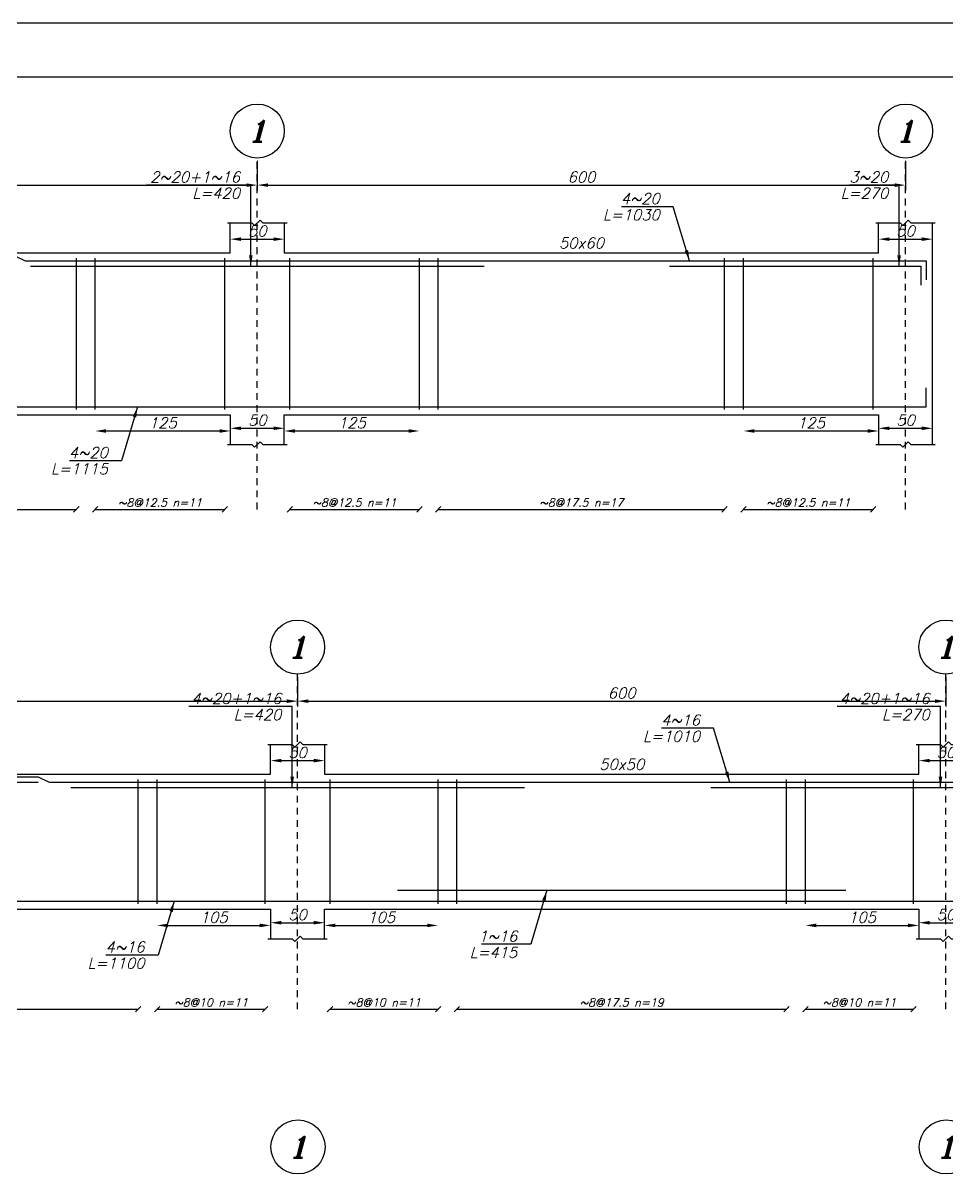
# Model space of a CAD drawing. Extents: x 0 to 308, y -92 to 22.
# Drawn here: x 189.79 to 206.89, y -0.2 to 21.1 of the extents above; entities that cross this region are included whole.
import ezdxf
from ezdxf.enums import TextEntityAlignment as Align

# ---------------------------------------------------------------- set-up
doc = ezdxf.new("R2010")
doc.units = 0
doc.header["$MEASUREMENT"] = 0
doc.header["$PDMODE"] = 33
doc.header["$PDSIZE"] = 0.3
doc.linetypes.add('HIDDEN2', pattern=[0.1875, 0.125, -0.0625])
doc.layers.add('SAZE_DRAWINGS', color=7, linetype='Continuous')
doc.styles.add('SAZE_STYLE', font='romansp.shx', dxfattribs={"oblique": 15})
doc.styles.add('SAZE_STYLE1', font='romant.shx', dxfattribs={"oblique": 15})
doc.dimstyles.new('SAZE_DIM_STYLE', dxfattribs={"dimtxt": 0.2, "dimasz": 0.2, "dimexe": 0.1, "dimexo": 0.05, "dimgap": 0.05, "dimtad": 0, "dimzin": 0, "dimdsep": 46, "dimtxsty": 'SAZE_STYLE', "dimcen": 0.09, "dimclrd": 2, "dimclre": 2, "dimclrt": 3, "dimadec": 0, "dimazin": 0, "dimtfac": 1, "dimtdec": 4, "dimtix": 1, "dimtmove": 1, "dimatfit": 3, "dimfxl": 1, "dimtolj": 1, "dimtzin": 0, "dimarcsym": 0})

# ---------------------------------------------------------------- blocks, each defined once
blk = doc.blocks.new('*D86')
at = {"layer": 'Defpoints', "color": 0, "transparency": 16777216}
for p in [(193.625, 17.395), (194.625, 17.395), (194.625, 17.095)]:
    blk.add_point(p, dxfattribs=at)
at = {"layer": 'SAZE_DRAWINGS', "color": 2, "lineweight": -2, "transparency": 16777216}
blk.add_line((193.825, 17.095), (194.425, 17.095), dxfattribs=at)
at = {"layer": 'SAZE_DRAWINGS', "color": 2, "transparency": 16777216}
for points in [[(193.825, 17.128), (193.825, 17.062), (193.625, 17.095)], [(194.425, 17.128), (194.425, 17.062), (194.625, 17.095)]]:
    blk.add_solid(points, dxfattribs=at)
at = {"layer": 'SAZE_DRAWINGS', "color": 3, "transparency": 16777216, "insert": (194.125, 17.245), "char_height": 0.2, "attachment_point": 5, "style": 'SAZE_STYLE'}
blk.add_mtext('\\A1;50', dxfattribs=at)
blk = doc.blocks.new('*D87')
at = {"layer": 'Defpoints', "color": 0, "transparency": 16777216}
for p in [(194.625, 13.595), (193.625, 13.295), (194.625, 13.295)]:
    blk.add_point(p, dxfattribs=at)
at = {"layer": 'SAZE_DRAWINGS', "color": 2, "lineweight": -2, "transparency": 16777216}
blk.add_line((193.825, 13.595), (194.425, 13.595), dxfattribs=at)
at = {"layer": 'SAZE_DRAWINGS', "color": 2, "transparency": 16777216}
for points in [[(193.825, 13.628), (193.825, 13.562), (193.625, 13.595)], [(194.425, 13.628), (194.425, 13.562), (194.625, 13.595)]]:
    blk.add_solid(points, dxfattribs=at)
at = {"layer": 'SAZE_DRAWINGS', "color": 3, "transparency": 16777216, "insert": (194.125, 13.745), "char_height": 0.2, "attachment_point": 5, "style": 'SAZE_STYLE'}
blk.add_mtext('\\A1;50', dxfattribs=at)
blk = doc.blocks.new('*D88')
at = {"layer": 'Defpoints', "color": 0, "transparency": 16777216}
for p in [(205.625, 17.395), (206.625, 17.395), (206.625, 17.095)]:
    blk.add_point(p, dxfattribs=at)
at = {"layer": 'SAZE_DRAWINGS', "color": 2, "lineweight": -2, "transparency": 16777216}
blk.add_line((205.825, 17.095), (206.425, 17.095), dxfattribs=at)
at = {"layer": 'SAZE_DRAWINGS', "color": 2, "transparency": 16777216}
for points in [[(205.825, 17.128), (205.825, 17.062), (205.625, 17.095)], [(206.425, 17.128), (206.425, 17.062), (206.625, 17.095)]]:
    blk.add_solid(points, dxfattribs=at)
at = {"layer": 'SAZE_DRAWINGS', "color": 3, "transparency": 16777216, "insert": (206.125, 17.245), "char_height": 0.2, "attachment_point": 5, "style": 'SAZE_STYLE'}
blk.add_mtext('\\A1;50', dxfattribs=at)
blk = doc.blocks.new('*D89')
at = {"layer": 'Defpoints', "color": 0, "transparency": 16777216}
for p in [(206.625, 13.595), (205.625, 13.295), (206.625, 13.295)]:
    blk.add_point(p, dxfattribs=at)
at = {"layer": 'SAZE_DRAWINGS', "color": 2, "lineweight": -2, "transparency": 16777216}
blk.add_line((205.825, 13.595), (206.425, 13.595), dxfattribs=at)
at = {"layer": 'SAZE_DRAWINGS', "color": 2, "transparency": 16777216}
for points in [[(205.825, 13.628), (205.825, 13.562), (205.625, 13.595)], [(206.425, 13.628), (206.425, 13.562), (206.625, 13.595)]]:
    blk.add_solid(points, dxfattribs=at)
at = {"layer": 'SAZE_DRAWINGS', "color": 3, "transparency": 16777216, "insert": (206.125, 13.745), "char_height": 0.2, "attachment_point": 5, "style": 'SAZE_STYLE'}
blk.add_mtext('\\A1;50', dxfattribs=at)
blk = doc.blocks.new('*D91')
at = {"layer": 'Defpoints', "color": 0, "transparency": 16777216}
for p in [(182.125, 18.595), (194.125, 18.595), (194.125, 18.095)]:
    blk.add_point(p, dxfattribs=at)
at = {"layer": 'SAZE_DRAWINGS', "color": 2, "lineweight": -2, "transparency": 16777216}
for p, q in [((182.125, 18.545), (182.125, 17.995)), ((194.125, 18.545), (194.125, 17.995)), ((182.325, 18.095), (193.925, 18.095))]:
    blk.add_line(p, q, dxfattribs=at)
at = {"layer": 'SAZE_DRAWINGS', "color": 2, "transparency": 16777216}
for points in [[(182.325, 18.128), (182.325, 18.062), (182.125, 18.095)], [(193.925, 18.128), (193.925, 18.062), (194.125, 18.095)]]:
    blk.add_solid(points, dxfattribs=at)
at = {"layer": 'SAZE_DRAWINGS', "color": 3, "transparency": 16777216, "insert": (188.125, 18.245), "char_height": 0.2, "attachment_point": 5, "style": 'SAZE_STYLE'}
blk.add_mtext('\\A1;600', dxfattribs=at)
blk = doc.blocks.new('*D92')
at = {"layer": 'Defpoints', "color": 0, "transparency": 16777216}
for p in [(194.125, 18.595), (206.125, 18.595), (206.125, 18.095)]:
    blk.add_point(p, dxfattribs=at)
at = {"layer": 'SAZE_DRAWINGS', "color": 2, "lineweight": -2, "transparency": 16777216}
for p, q in [((194.125, 18.545), (194.125, 17.995)), ((206.125, 18.545), (206.125, 17.995)), ((194.325, 18.095), (205.925, 18.095))]:
    blk.add_line(p, q, dxfattribs=at)
at = {"layer": 'SAZE_DRAWINGS', "color": 2, "transparency": 16777216}
for points in [[(194.325, 18.128), (194.325, 18.062), (194.125, 18.095)], [(205.925, 18.128), (205.925, 18.062), (206.125, 18.095)]]:
    blk.add_solid(points, dxfattribs=at)
at = {"layer": 'SAZE_DRAWINGS', "color": 3, "transparency": 16777216, "insert": (200.125, 18.245), "char_height": 0.2, "attachment_point": 5, "style": 'SAZE_STYLE'}
blk.add_mtext('\\A1;600', dxfattribs=at)
blk = doc.blocks.new('*D96')
at = {"layer": 'Defpoints', "color": 0, "transparency": 16777216}
for p in [(191.125, 13.545), (193.625, 13.545), (193.625, 13.545)]:
    blk.add_point(p, dxfattribs=at)
at = {"layer": 'SAZE_DRAWINGS', "color": 2, "lineweight": -2, "transparency": 16777216}
blk.add_line((191.325, 13.545), (193.425, 13.545), dxfattribs=at)
at = {"layer": 'SAZE_DRAWINGS', "color": 2, "transparency": 16777216}
for points in [[(191.325, 13.578), (191.325, 13.512), (191.125, 13.545)], [(193.425, 13.578), (193.425, 13.512), (193.625, 13.545)]]:
    blk.add_solid(points, dxfattribs=at)
at = {"layer": 'SAZE_DRAWINGS', "color": 3, "transparency": 16777216, "insert": (192.375, 13.695), "char_height": 0.2, "attachment_point": 5, "style": 'SAZE_STYLE'}
blk.add_mtext('\\A1;125', dxfattribs=at)
blk = doc.blocks.new('*D97')
at = {"layer": 'Defpoints', "color": 0, "transparency": 16777216}
for p in [(194.625, 13.545), (197.125, 13.545), (197.125, 13.545)]:
    blk.add_point(p, dxfattribs=at)
at = {"layer": 'SAZE_DRAWINGS', "color": 2, "lineweight": -2, "transparency": 16777216}
blk.add_line((194.825, 13.545), (196.925, 13.545), dxfattribs=at)
at = {"layer": 'SAZE_DRAWINGS', "color": 2, "transparency": 16777216}
for points in [[(194.825, 13.578), (194.825, 13.512), (194.625, 13.545)], [(196.925, 13.578), (196.925, 13.512), (197.125, 13.545)]]:
    blk.add_solid(points, dxfattribs=at)
at = {"layer": 'SAZE_DRAWINGS', "color": 3, "transparency": 16777216, "insert": (195.875, 13.695), "char_height": 0.2, "attachment_point": 5, "style": 'SAZE_STYLE'}
blk.add_mtext('\\A1;125', dxfattribs=at)
blk = doc.blocks.new('*D98')
at = {"layer": 'Defpoints', "color": 0, "transparency": 16777216}
for p in [(203.125, 13.545), (205.625, 13.545), (205.625, 13.545)]:
    blk.add_point(p, dxfattribs=at)
at = {"layer": 'SAZE_DRAWINGS', "color": 2, "lineweight": -2, "transparency": 16777216}
blk.add_line((203.325, 13.545), (205.425, 13.545), dxfattribs=at)
at = {"layer": 'SAZE_DRAWINGS', "color": 2, "transparency": 16777216}
for points in [[(203.325, 13.578), (203.325, 13.512), (203.125, 13.545)], [(205.425, 13.578), (205.425, 13.512), (205.625, 13.545)]]:
    blk.add_solid(points, dxfattribs=at)
at = {"layer": 'SAZE_DRAWINGS', "color": 3, "transparency": 16777216, "insert": (204.375, 13.695), "char_height": 0.2, "attachment_point": 5, "style": 'SAZE_STYLE'}
blk.add_mtext('\\A1;125', dxfattribs=at)
blk = doc.blocks.new('*D103')
at = {"layer": 'Defpoints', "color": 0, "transparency": 16777216}
for p in [(194.37, 7.745), (195.37, 7.745), (195.37, 7.445)]:
    blk.add_point(p, dxfattribs=at)
at = {"layer": 'SAZE_DRAWINGS', "color": 2, "lineweight": -2, "transparency": 16777216}
blk.add_line((194.57, 7.445), (195.17, 7.445), dxfattribs=at)
at = {"layer": 'SAZE_DRAWINGS', "color": 2, "transparency": 16777216}
for points in [[(194.57, 7.478), (194.57, 7.412), (194.37, 7.445)], [(195.17, 7.478), (195.17, 7.412), (195.37, 7.445)]]:
    blk.add_solid(points, dxfattribs=at)
at = {"layer": 'SAZE_DRAWINGS', "color": 3, "transparency": 16777216, "insert": (194.87, 7.595), "char_height": 0.2, "attachment_point": 5, "style": 'SAZE_STYLE'}
blk.add_mtext('\\A1;50', dxfattribs=at)
blk = doc.blocks.new('*D104')
at = {"layer": 'Defpoints', "color": 0, "transparency": 16777216}
for p in [(195.37, 4.445), (194.37, 4.145), (195.37, 4.145)]:
    blk.add_point(p, dxfattribs=at)
at = {"layer": 'SAZE_DRAWINGS', "color": 2, "lineweight": -2, "transparency": 16777216}
blk.add_line((194.57, 4.445), (195.17, 4.445), dxfattribs=at)
at = {"layer": 'SAZE_DRAWINGS', "color": 2, "transparency": 16777216}
for points in [[(194.57, 4.478), (194.57, 4.412), (194.37, 4.445)], [(195.17, 4.478), (195.17, 4.412), (195.37, 4.445)]]:
    blk.add_solid(points, dxfattribs=at)
at = {"layer": 'SAZE_DRAWINGS', "color": 3, "transparency": 16777216, "insert": (194.87, 4.595), "char_height": 0.2, "attachment_point": 5, "style": 'SAZE_STYLE'}
blk.add_mtext('\\A1;50', dxfattribs=at)
blk = doc.blocks.new('*D105')
at = {"layer": 'Defpoints', "color": 0, "transparency": 16777216}
for p in [(206.37, 7.745), (207.37, 7.745), (207.37, 7.445)]:
    blk.add_point(p, dxfattribs=at)
at = {"layer": 'SAZE_DRAWINGS', "color": 2, "lineweight": -2, "transparency": 16777216}
blk.add_line((206.57, 7.445), (207.17, 7.445), dxfattribs=at)
at = {"layer": 'SAZE_DRAWINGS', "color": 2, "transparency": 16777216}
for points in [[(206.57, 7.478), (206.57, 7.412), (206.37, 7.445)], [(207.17, 7.478), (207.17, 7.412), (207.37, 7.445)]]:
    blk.add_solid(points, dxfattribs=at)
at = {"layer": 'SAZE_DRAWINGS', "color": 3, "transparency": 16777216, "insert": (206.87, 7.595), "char_height": 0.2, "attachment_point": 5, "style": 'SAZE_STYLE'}
blk.add_mtext('\\A1;50', dxfattribs=at)
blk = doc.blocks.new('*D106')
at = {"layer": 'Defpoints', "color": 0, "transparency": 16777216}
for p in [(207.37, 4.445), (206.37, 4.145), (207.37, 4.145)]:
    blk.add_point(p, dxfattribs=at)
at = {"layer": 'SAZE_DRAWINGS', "color": 2, "lineweight": -2, "transparency": 16777216}
blk.add_line((206.57, 4.445), (207.17, 4.445), dxfattribs=at)
at = {"layer": 'SAZE_DRAWINGS', "color": 2, "transparency": 16777216}
for points in [[(206.57, 4.478), (206.57, 4.412), (206.37, 4.445)], [(207.17, 4.478), (207.17, 4.412), (207.37, 4.445)]]:
    blk.add_solid(points, dxfattribs=at)
at = {"layer": 'SAZE_DRAWINGS', "color": 3, "transparency": 16777216, "insert": (206.87, 4.595), "char_height": 0.2, "attachment_point": 5, "style": 'SAZE_STYLE'}
blk.add_mtext('\\A1;50', dxfattribs=at)
blk = doc.blocks.new('*D108')
at = {"layer": 'Defpoints', "color": 0, "transparency": 16777216}
for p in [(182.87, 9.045), (194.87, 9.045), (194.87, 8.545)]:
    blk.add_point(p, dxfattribs=at)
at = {"layer": 'SAZE_DRAWINGS', "color": 2, "lineweight": -2, "transparency": 16777216}
for p, q in [((182.87, 8.995), (182.87, 8.445)), ((194.87, 8.995), (194.87, 8.445)), ((183.07, 8.545), (194.67, 8.545))]:
    blk.add_line(p, q, dxfattribs=at)
at = {"layer": 'SAZE_DRAWINGS', "color": 2, "transparency": 16777216}
for points in [[(183.07, 8.578), (183.07, 8.512), (182.87, 8.545)], [(194.67, 8.578), (194.67, 8.512), (194.87, 8.545)]]:
    blk.add_solid(points, dxfattribs=at)
at = {"layer": 'SAZE_DRAWINGS', "color": 3, "transparency": 16777216, "insert": (188.87, 8.695), "char_height": 0.2, "attachment_point": 5, "style": 'SAZE_STYLE'}
blk.add_mtext('\\A1;600', dxfattribs=at)
blk = doc.blocks.new('*D109')
at = {"layer": 'Defpoints', "color": 0, "transparency": 16777216}
for p in [(194.87, 9.045), (206.87, 9.045), (206.87, 8.545)]:
    blk.add_point(p, dxfattribs=at)
at = {"layer": 'SAZE_DRAWINGS', "color": 2, "lineweight": -2, "transparency": 16777216}
for p, q in [((194.87, 8.995), (194.87, 8.445)), ((206.87, 8.995), (206.87, 8.445)), ((195.07, 8.545), (206.67, 8.545))]:
    blk.add_line(p, q, dxfattribs=at)
at = {"layer": 'SAZE_DRAWINGS', "color": 2, "transparency": 16777216}
for points in [[(195.07, 8.578), (195.07, 8.512), (194.87, 8.545)], [(206.67, 8.578), (206.67, 8.512), (206.87, 8.545)]]:
    blk.add_solid(points, dxfattribs=at)
at = {"layer": 'SAZE_DRAWINGS', "color": 3, "transparency": 16777216, "insert": (200.87, 8.695), "char_height": 0.2, "attachment_point": 5, "style": 'SAZE_STYLE'}
blk.add_mtext('\\A1;600', dxfattribs=at)
blk = doc.blocks.new('*D114')
at = {"layer": 'Defpoints', "color": 0, "transparency": 16777216}
for p in [(192.27, 4.395), (194.37, 4.395), (194.37, 4.395)]:
    blk.add_point(p, dxfattribs=at)
at = {"layer": 'SAZE_DRAWINGS', "color": 2, "lineweight": -2, "transparency": 16777216}
blk.add_line((192.47, 4.395), (194.17, 4.395), dxfattribs=at)
at = {"layer": 'SAZE_DRAWINGS', "color": 2, "transparency": 16777216}
for points in [[(192.47, 4.428), (192.47, 4.362), (192.27, 4.395)], [(194.17, 4.428), (194.17, 4.362), (194.37, 4.395)]]:
    blk.add_solid(points, dxfattribs=at)
at = {"layer": 'SAZE_DRAWINGS', "color": 3, "transparency": 16777216, "insert": (193.32, 4.545), "char_height": 0.2, "attachment_point": 5, "style": 'SAZE_STYLE'}
blk.add_mtext('\\A1;105', dxfattribs=at)
blk = doc.blocks.new('*D115')
at = {"layer": 'Defpoints', "color": 0, "transparency": 16777216}
for p in [(195.37, 4.395), (197.47, 4.395), (197.47, 4.395)]:
    blk.add_point(p, dxfattribs=at)
at = {"layer": 'SAZE_DRAWINGS', "color": 2, "lineweight": -2, "transparency": 16777216}
blk.add_line((195.57, 4.395), (197.27, 4.395), dxfattribs=at)
at = {"layer": 'SAZE_DRAWINGS', "color": 2, "transparency": 16777216}
for points in [[(195.57, 4.428), (195.57, 4.362), (195.37, 4.395)], [(197.27, 4.428), (197.27, 4.362), (197.47, 4.395)]]:
    blk.add_solid(points, dxfattribs=at)
at = {"layer": 'SAZE_DRAWINGS', "color": 3, "transparency": 16777216, "insert": (196.42, 4.545), "char_height": 0.2, "attachment_point": 5, "style": 'SAZE_STYLE'}
blk.add_mtext('\\A1;105', dxfattribs=at)
blk = doc.blocks.new('*D116')
at = {"layer": 'Defpoints', "color": 0, "transparency": 16777216}
for p in [(204.27, 4.395), (206.37, 4.395), (206.37, 4.395)]:
    blk.add_point(p, dxfattribs=at)
at = {"layer": 'SAZE_DRAWINGS', "color": 2, "lineweight": -2, "transparency": 16777216}
blk.add_line((204.47, 4.395), (206.17, 4.395), dxfattribs=at)
at = {"layer": 'SAZE_DRAWINGS', "color": 2, "transparency": 16777216}
for points in [[(204.47, 4.428), (204.47, 4.362), (204.27, 4.395)], [(206.17, 4.428), (206.17, 4.362), (206.37, 4.395)]]:
    blk.add_solid(points, dxfattribs=at)
at = {"layer": 'SAZE_DRAWINGS', "color": 3, "transparency": 16777216, "insert": (205.32, 4.545), "char_height": 0.2, "attachment_point": 5, "style": 'SAZE_STYLE'}
blk.add_mtext('\\A1;105', dxfattribs=at)

msp = doc.modelspace()

# ---------------------------------------------------------------- linework, layer by layer
at = {"layer": 'SAZE_DRAWINGS', "color": 1}
msp.add_lwpolyline([(226.7566, 21.0951), (167.3566, 21.0951), (167.3566, -20.9049), (226.7566, -20.9049)], close=True, dxfattribs=at)
at = {"layer": 'SAZE_DRAWINGS', "color": 7}
msp.add_lwpolyline([(225.7566, 20.0951), (168.3566, 20.0951), (168.3566, -19.9049), (225.7566, -19.9049)], close=True, dxfattribs=at)
at = {"layer": 'SAZE_DRAWINGS', "color": 2, "linetype": 'HIDDEN2', "elevation": 0}
for points in [[(194.1247, 12.0951), (194.1247, 18.5951)], [(206.1247, 12.0951), (206.1247, 18.5951)], [(194.8704, 2.8451), (194.8704, 9.0451)], [(206.8704, 2.8451), (206.8704, 9.0451)]]:
    msp.add_lwpolyline(points, dxfattribs=at)
at = {"layer": 'SAZE_DRAWINGS', "color": 3, "linetype": 'Continuous', "elevation": 0}
for points in [[(182.6247, 17.3951), (182.6247, 16.8451), (193.6247, 16.8451), (193.6247, 17.3951)], [(194.6247, 17.3951), (194.6247, 16.8451), (205.6247, 16.8451), (205.6247, 17.3951)], [(206.6247, 13.2951), (206.6247, 17.3951)], [(182.6247, 13.2951), (182.6247, 13.8451), (193.6247, 13.8451), (193.6247, 13.2951)], [(194.6247, 13.2951), (194.6247, 13.8451), (205.6247, 13.8451), (205.6247, 13.2951)], [(183.3704, 7.7451), (183.3704, 7.1951), (194.3704, 7.1951), (194.3704, 7.7451)], [(195.3704, 7.7451), (195.3704, 7.1951), (206.3704, 7.1951), (206.3704, 7.7451)], [(183.3704, 4.1451), (183.3704, 4.6951), (194.3704, 4.6951), (194.3704, 4.1451)], [(195.3704, 4.1451), (195.3704, 4.6951), (206.3704, 4.6951), (206.3704, 4.1451)]]:
    msp.add_lwpolyline(points, dxfattribs=at)
at = {"layer": 'SAZE_DRAWINGS', "color": 8, "elevation": 0}
for points in [[(193.5747, 17.3951), (194.0247, 17.3951), (194.0747, 17.3451), (194.1747, 17.4451), (194.2247, 17.3951), (194.6747, 17.3951)], [(205.5747, 17.3951), (206.0247, 17.3951), (206.0747, 17.3451), (206.1747, 17.4451), (206.2247, 17.3951), (206.6747, 17.3951)], [(193.5747, 13.2951), (194.0247, 13.2951), (194.0747, 13.2451), (194.1747, 13.3451), (194.2247, 13.2951), (194.6747, 13.2951)], [(205.5747, 13.2951), (206.0247, 13.2951), (206.0747, 13.2451), (206.1747, 13.3451), (206.2247, 13.2951), (206.6747, 13.2951)], [(194.3204, 7.7451), (194.7704, 7.7451), (194.8204, 7.6951), (194.9204, 7.7951), (194.9704, 7.7451), (195.4204, 7.7451)], [(206.3204, 7.7451), (206.7704, 7.7451), (206.8204, 7.6951), (206.9204, 7.7951), (206.9704, 7.7451), (207.4204, 7.7451)], [(194.3204, 4.1451), (194.7704, 4.1451), (194.8204, 4.0951), (194.9204, 4.1951), (194.9704, 4.1451), (195.4204, 4.1451)], [(206.3204, 4.1451), (206.7704, 4.1451), (206.8204, 4.0951), (206.9204, 4.1951), (206.9704, 4.1451), (207.4204, 4.1451)]]:
    msp.add_lwpolyline(points, dxfattribs=at)
at = {"layer": 'SAZE_DRAWINGS', "color": 6, "linetype": 'Continuous', "elevation": 0}
for points in [[(186.6247, 16.7951), (189.6247, 16.7951), (189.8247, 16.6951), (206.5047, 16.6951), (206.5047, 16.3451)], [(189.9247, 16.5951), (198.3247, 16.5951)], [(201.7547, 16.5951), (206.4047, 16.5951), (206.4047, 16.2451)], [(184.9747, 13.8951), (187.2747, 13.8951), (187.4747, 13.9951), (206.5047, 13.9951), (206.5047, 14.3451)], [(170.4704, 6.6951), (170.4704, 7.0451), (190.0704, 7.0451)], [(187.6704, 7.1451), (190.0704, 7.1451), (190.2704, 7.0451), (207.2704, 7.0451), (207.2704, 6.6951)], [(190.6704, 6.9451), (199.0704, 6.9451)], [(202.5204, 6.9451), (207.1704, 6.9451), (207.1704, 6.5951)], [(185.9204, 4.7451), (187.8204, 4.7451), (188.0204, 4.8451), (207.2704, 4.8451), (207.2704, 5.1951)], [(196.7204, 5.0451), (205.0204, 5.0451)]]:
    msp.add_lwpolyline(points, dxfattribs=at)
at = {"layer": 'SAZE_DRAWINGS', "color": 4, "linetype": 'Continuous', "elevation": 0}
for points in [[(190.7747, 13.9451), (190.7747, 16.7451)], [(191.1247, 13.9451), (191.1247, 16.7451)], [(193.5247, 13.9451), (193.5247, 16.7451)], [(194.7247, 13.9451), (194.7247, 16.7451)], [(197.1247, 13.9451), (197.1247, 16.7451)], [(197.4747, 13.9451), (197.4747, 16.7451)], [(202.7747, 13.9451), (202.7747, 16.7451)], [(203.1247, 13.9451), (203.1247, 16.7451)], [(205.5247, 13.9451), (205.5247, 16.7451)], [(191.9204, 4.7951), (191.9204, 7.0951)], [(192.2704, 4.7951), (192.2704, 7.0951)], [(194.2704, 4.7951), (194.2704, 7.0951)], [(195.4704, 4.7951), (195.4704, 7.0951)], [(197.4704, 4.7951), (197.4704, 7.0951)], [(197.8204, 4.7951), (197.8204, 7.0951)], [(203.9204, 4.7951), (203.9204, 7.0951)], [(204.2704, 4.7951), (204.2704, 7.0951)], [(206.2704, 4.7951), (206.2704, 7.0951)]]:
    msp.add_lwpolyline(points, dxfattribs=at)
at = {"layer": 'SAZE_DRAWINGS', "color": 1, "elevation": 0}
for points in [[(190.7247, 12.0451), (190.8247, 12.1451)], [(191.0747, 12.0451), (191.1747, 12.1451)], [(193.4747, 12.0451), (193.5747, 12.1451)], [(194.6747, 12.0451), (194.7747, 12.1451)], [(197.0747, 12.0451), (197.1747, 12.1451)], [(197.4247, 12.0451), (197.5247, 12.1451)], [(202.7247, 12.0451), (202.8247, 12.1451)], [(203.0747, 12.0451), (203.1747, 12.1451)], [(205.4747, 12.0451), (205.5747, 12.1451)], [(185.4747, 12.0951), (190.7747, 12.0951)], [(191.1247, 12.0951), (193.5247, 12.0951)], [(194.7247, 12.0951), (197.1247, 12.0951)], [(197.4747, 12.0951), (202.7747, 12.0951)], [(203.1247, 12.0951), (205.5247, 12.0951)], [(185.8204, 2.8451), (191.9204, 2.8451)], [(191.8704, 2.7951), (191.9704, 2.8951)], [(192.2204, 2.7951), (192.3204, 2.8951)], [(192.2704, 2.8451), (194.2704, 2.8451)], [(194.2204, 2.7951), (194.3204, 2.8951)], [(195.4204, 2.7951), (195.5204, 2.8951)], [(195.4704, 2.8451), (197.4704, 2.8451)], [(197.4204, 2.7951), (197.5204, 2.8951)], [(197.7704, 2.7951), (197.8704, 2.8951)], [(197.8204, 2.8451), (203.9204, 2.8451)], [(203.8704, 2.7951), (203.9704, 2.8951)], [(204.2204, 2.7951), (204.3204, 2.8951)], [(204.2704, 2.8451), (206.2704, 2.8451)], [(206.2204, 2.7951), (206.3204, 2.8951)]]:
    msp.add_lwpolyline(points, dxfattribs=at)
at = {"layer": 'SAZE_DRAWINGS', "color": 2}
for centre in [(194.1247, 19.0951, 0), (206.1247, 19.0951, 0), (194.8704, 9.5451, 0), (206.8704, 9.5451, 0), (194.878, 0.2951, 0), (206.878, 0.2951, 0)]:
    msp.add_ellipse(centre, major_axis=(0.5, 0), ratio=1, dxfattribs=at)

# ---------------------------------------------------------------- texts
at = {"layer": 'SAZE_DRAWINGS', "color": 3, "style": 'SAZE_STYLE1', "oblique": 15}
for p in [(194.1247, 19.0951, 0), (206.1247, 19.0951, 0), (194.8704, 9.5451, 0), (206.8704, 9.5451, 0), (194.878, 0.2951, 0), (206.878, 0.2951, 0)]:
    msp.add_text('1', height=0.4, dxfattribs=at).set_placement(p, align=Align.MIDDLE_CENTER)
at = {"layer": 'SAZE_DRAWINGS', "color": 2, "style": 'SAZE_STYLE1', "oblique": 15}
for s, p in [('50x60', (200.1247, 17.0251, 0)), ('50x50', (200.8704, 7.3751, 0))]:
    msp.add_text(s, height=0.2, dxfattribs=at).set_placement(p, align=Align.MIDDLE_CENTER)
at = {"layer": 'SAZE_DRAWINGS', "color": 3, "style": 'SAZE_STYLE', "oblique": 15}
for s, p in [('~8@12.5 n=11', (192.3247, 12.1451, 0)), ('~8@12.5 n=11', (195.9247, 12.1451, 0)), ('~8@17.5 n=17', (200.1247, 12.1451, 0)), ('~8@12.5 n=11', (204.3247, 12.1451, 0)), ('~8@10 n=11', (193.2704, 2.8951, 0)), ('~8@10 n=11', (196.4704, 2.8951, 0)), ('~8@17.5 n=19', (200.8704, 2.8951, 0)), ('~8@10 n=11', (205.2704, 2.8951, 0))]:
    msp.add_text(s, height=0.15, dxfattribs=at).set_placement(p, align=Align.CENTER)
at = {"layer": 'SAZE_DRAWINGS', "color": 3, "char_height": 0.2, "attachment_point": 9, "style": 'SAZE_STYLE'}
for s, insert in [('\\A1;2~20+1~16', (193.8047, 18.1451, 0)), ('\\A1;3~20', (205.8047, 18.1451, 0)), ('\\A1;4~20', (201.5747, 17.7451, 0)), ('\\A1;4~20', (191.3581, 13.0451, 0)), ('\\A1;4~20+1~16', (194.5704, 8.4951, 0)), ('\\A1;4~20+1~16', (206.5704, 8.4951, 0)), ('\\A1;4~16', (202.3204, 8.0951, 0)), ('\\A1;1~16', (198.9371, 4.0951, 0)), ('\\A1;4~16', (192.0371, 3.8951, 0))]:
    msp.add_mtext(s, dxfattribs=dict(at, insert=insert))
at = {"layer": 'SAZE_DRAWINGS', "color": 2, "char_height": 0.2, "attachment_point": 3, "style": 'SAZE_STYLE'}
for s, insert in [('L=420', (193.8047, 18.0451, 0)), ('L=270', (205.8047, 18.0451, 0)), ('L=1030', (201.5747, 17.6451, 0)), ('L=1115', (191.3581, 12.9451, 0)), ('L=420', (194.5704, 8.3951, 0)), ('L=270', (206.5704, 8.3951, 0)), ('L=1010', (202.3204, 7.9951, 0)), ('L=415', (198.9371, 3.9951, 0)), ('L=1100', (192.0371, 3.7951, 0))]:
    msp.add_mtext(s, dxfattribs=dict(at, insert=insert))

# ---------------------------------------------------------------- dimensions: what is measured, and where the dimension line sits
at = {"layer": 'SAZE_DRAWINGS', "color": 2}
for base, p1, p2, override, picture, middle in [((194.1247, 18.0951, 0), (182.1247, 18.5951, 0), (194.1247, 18.5951, 0), {"dimtxt": 0.2, "dimasz": 0.2, "dimgap": 0.05, "dimtad": 1, "dimdec": 1, "dimlfac": 50, "dimrnd": 1, "dimzin": 8, "dimclrd": 2, "dimclre": 2, "dimclrt": 3}, '*D91', (188.1247, 18.2451, 0)), ((206.1247, 18.0951, 0), (194.1247, 18.5951, 0), (206.1247, 18.5951, 0), {"dimtxt": 0.2, "dimasz": 0.2, "dimgap": 0.05, "dimtad": 1, "dimdec": 1, "dimlfac": 50, "dimrnd": 1, "dimzin": 8, "dimclrd": 2, "dimclre": 2, "dimclrt": 3}, '*D92', (200.1247, 18.2451, 0)), ((194.6247, 17.0951, 0), (193.6247, 17.3951, 0), (194.6247, 17.3951, 0), {"dimtxt": 0.2, "dimasz": 0.2, "dimgap": 0.05, "dimtad": 1, "dimdec": 1, "dimlfac": 50, "dimrnd": 1, "dimzin": 8, "dimse1": 1, "dimse2": 1, "dimclrd": 2, "dimclre": 2, "dimclrt": 3}, '*D86', (194.1247, 17.2451, 0)), ((206.6247, 17.0951, 0), (205.6247, 17.3951, 0), (206.6247, 17.3951, 0), {"dimtxt": 0.2, "dimasz": 0.2, "dimgap": 0.05, "dimtad": 1, "dimdec": 1, "dimlfac": 50, "dimrnd": 1, "dimzin": 8, "dimse1": 1, "dimse2": 1, "dimclrd": 2, "dimclre": 2, "dimclrt": 3}, '*D88', (206.1247, 17.2451, 0)), ((194.6247, 13.5951, 0), (193.6247, 13.2951, 0), (194.6247, 13.2951, 0), {"dimtxt": 0.2, "dimasz": 0.2, "dimgap": 0.05, "dimtad": 1, "dimdec": 1, "dimlfac": 50, "dimrnd": 1, "dimzin": 8, "dimse1": 1, "dimse2": 1, "dimclrd": 2, "dimclre": 2, "dimclrt": 3}, '*D87', (194.1247, 13.7451, 0)), ((206.6247, 13.5951, 0), (205.6247, 13.2951, 0), (206.6247, 13.2951, 0), {"dimtxt": 0.2, "dimasz": 0.2, "dimgap": 0.05, "dimtad": 1, "dimdec": 1, "dimlfac": 50, "dimrnd": 1, "dimzin": 8, "dimse1": 1, "dimse2": 1, "dimclrd": 2, "dimclre": 2, "dimclrt": 3}, '*D89', (206.1247, 13.7451, 0)), ((193.6247, 13.5451, 0), (191.1247, 13.5451, 0), (193.6247, 13.5451, 0), {"dimtxt": 0.2, "dimasz": 0.2, "dimgap": 0.05, "dimtad": 1, "dimdec": 1, "dimlfac": 50, "dimrnd": 1, "dimzin": 8, "dimse1": 1, "dimse2": 1, "dimclrd": 2, "dimclre": 2, "dimclrt": 3}, '*D96', (192.3747, 13.6951, 0)), ((197.1247, 13.5451, 0), (194.6247, 13.5451, 0), (197.1247, 13.5451, 0), {"dimtxt": 0.2, "dimasz": 0.2, "dimgap": 0.05, "dimtad": 1, "dimdec": 1, "dimlfac": 50, "dimrnd": 1, "dimzin": 8, "dimse1": 1, "dimse2": 1, "dimclrd": 2, "dimclre": 2, "dimclrt": 3}, '*D97', (195.8747, 13.6951, 0)), ((205.6247, 13.5451, 0), (203.1247, 13.5451, 0), (205.6247, 13.5451, 0), {"dimtxt": 0.2, "dimasz": 0.2, "dimgap": 0.05, "dimtad": 1, "dimdec": 1, "dimlfac": 50, "dimrnd": 1, "dimzin": 8, "dimse1": 1, "dimse2": 1, "dimclrd": 2, "dimclre": 2, "dimclrt": 3}, '*D98', (204.3747, 13.6951, 0)), ((194.8704, 8.5451, 0), (182.8704, 9.0451, 0), (194.8704, 9.0451, 0), {"dimtxt": 0.2, "dimasz": 0.2, "dimgap": 0.05, "dimtad": 1, "dimdec": 1, "dimlfac": 50, "dimrnd": 1, "dimzin": 8, "dimclrd": 2, "dimclre": 2, "dimclrt": 3}, '*D108', (188.8704, 8.6951, 0)), ((206.8704, 8.5451, 0), (194.8704, 9.0451, 0), (206.8704, 9.0451, 0), {"dimtxt": 0.2, "dimasz": 0.2, "dimgap": 0.05, "dimtad": 1, "dimdec": 1, "dimlfac": 50, "dimrnd": 1, "dimzin": 8, "dimclrd": 2, "dimclre": 2, "dimclrt": 3}, '*D109', (200.8704, 8.6951, 0)), ((195.3704, 7.4451, 0), (194.3704, 7.7451, 0), (195.3704, 7.7451, 0), {"dimtxt": 0.2, "dimasz": 0.2, "dimgap": 0.05, "dimtad": 1, "dimdec": 1, "dimlfac": 50, "dimrnd": 1, "dimzin": 8, "dimse1": 1, "dimse2": 1, "dimclrd": 2, "dimclre": 2, "dimclrt": 3}, '*D103', (194.8704, 7.5951, 0)), ((207.3704, 7.4451, 0), (206.3704, 7.7451, 0), (207.3704, 7.7451, 0), {"dimtxt": 0.2, "dimasz": 0.2, "dimgap": 0.05, "dimtad": 1, "dimdec": 1, "dimlfac": 50, "dimrnd": 1, "dimzin": 8, "dimse1": 1, "dimse2": 1, "dimclrd": 2, "dimclre": 2, "dimclrt": 3}, '*D105', (206.8704, 7.5951, 0)), ((195.3704, 4.4451, 0), (194.3704, 4.1451, 0), (195.3704, 4.1451, 0), {"dimtxt": 0.2, "dimasz": 0.2, "dimgap": 0.05, "dimtad": 1, "dimdec": 1, "dimlfac": 50, "dimrnd": 1, "dimzin": 8, "dimse1": 1, "dimse2": 1, "dimclrd": 2, "dimclre": 2, "dimclrt": 3}, '*D104', (194.8704, 4.5951, 0)), ((207.3704, 4.4451, 0), (206.3704, 4.1451, 0), (207.3704, 4.1451, 0), {"dimtxt": 0.2, "dimasz": 0.2, "dimgap": 0.05, "dimtad": 1, "dimdec": 1, "dimlfac": 50, "dimrnd": 1, "dimzin": 8, "dimse1": 1, "dimse2": 1, "dimclrd": 2, "dimclre": 2, "dimclrt": 3}, '*D106', (206.8704, 4.5951, 0)), ((194.3704, 4.3951, 0), (192.2704, 4.3951, 0), (194.3704, 4.3951, 0), {"dimtxt": 0.2, "dimasz": 0.2, "dimgap": 0.05, "dimtad": 1, "dimdec": 1, "dimlfac": 50, "dimrnd": 1, "dimzin": 8, "dimse1": 1, "dimse2": 1, "dimclrd": 2, "dimclre": 2, "dimclrt": 3}, '*D114', (193.3204, 4.5451, 0)), ((197.4704, 4.3951, 0), (195.3704, 4.3951, 0), (197.4704, 4.3951, 0), {"dimtxt": 0.2, "dimasz": 0.2, "dimgap": 0.05, "dimtad": 1, "dimdec": 1, "dimlfac": 50, "dimrnd": 1, "dimzin": 8, "dimse1": 1, "dimse2": 1, "dimclrd": 2, "dimclre": 2, "dimclrt": 3}, '*D115', (196.4204, 4.5451, 0)), ((206.3704, 4.3951, 0), (204.2704, 4.3951, 0), (206.3704, 4.3951, 0), {"dimtxt": 0.2, "dimasz": 0.2, "dimgap": 0.05, "dimtad": 1, "dimdec": 1, "dimlfac": 50, "dimrnd": 1, "dimzin": 8, "dimse1": 1, "dimse2": 1, "dimclrd": 2, "dimclre": 2, "dimclrt": 3}, '*D116', (205.3204, 4.5451, 0))]:
    dim = msp.add_linear_dim(base=base, p1=p1, p2=p2, dimstyle='SAZE_DIM_STYLE', override=override, dxfattribs=at)
    dim.commit()
    dim.dimension.update_dxf_attribs({"geometry": picture, "text_midpoint": middle})

# ---------------------------------------------------------------- leaders
at = {"layer": 'SAZE_DRAWINGS', "color": 2, "annotation_type": 0, "has_hookline": 1, "hookline_direction": 1}
for points, text_width in [([(194.0047, 16.5951, 0), (194.0047, 18.0951, 0), (193.8547, 18.0951, 0)], 1.7316), ([(206.0047, 16.5951, 0), (206.0047, 18.0951, 0), (205.8547, 18.0951, 0)], 0.7189), ([(202.1247, 16.6951, 0), (201.8247, 17.6951, 0), (201.6247, 17.6951, 0)], 0.7112), ([(191.9081, 13.9951, 0), (191.6081, 12.9951, 0), (191.4081, 12.9951, 0)], 0.7112), ([(194.7704, 6.9451, 0), (194.7704, 8.4451, 0), (194.6204, 8.4451, 0)], 1.7138), ([(206.7704, 6.9451, 0), (206.7704, 8.4451, 0), (206.6204, 8.4451, 0)], 1.7138), ([(202.8704, 7.0451, 0), (202.5704, 8.0451, 0), (202.3704, 8.0451, 0)], 0.7138), ([(199.4871, 5.0451, 0), (199.1871, 4.0451, 0), (198.9871, 4.0451, 0)], 0.6597), ([(192.5871, 4.8451, 0), (192.2871, 3.8451, 0), (192.0871, 3.8451, 0)], 0.7138)]:
    msp.add_leader(points, dimstyle='SAZE_DIM_STYLE', override={"dimasz": 0.2, "dimgap": 0.05, "dimtad": 1, "dimclrd": 2}, dxfattribs=dict(at, text_width=text_width))

doc.saveas('drawing.dxf')
